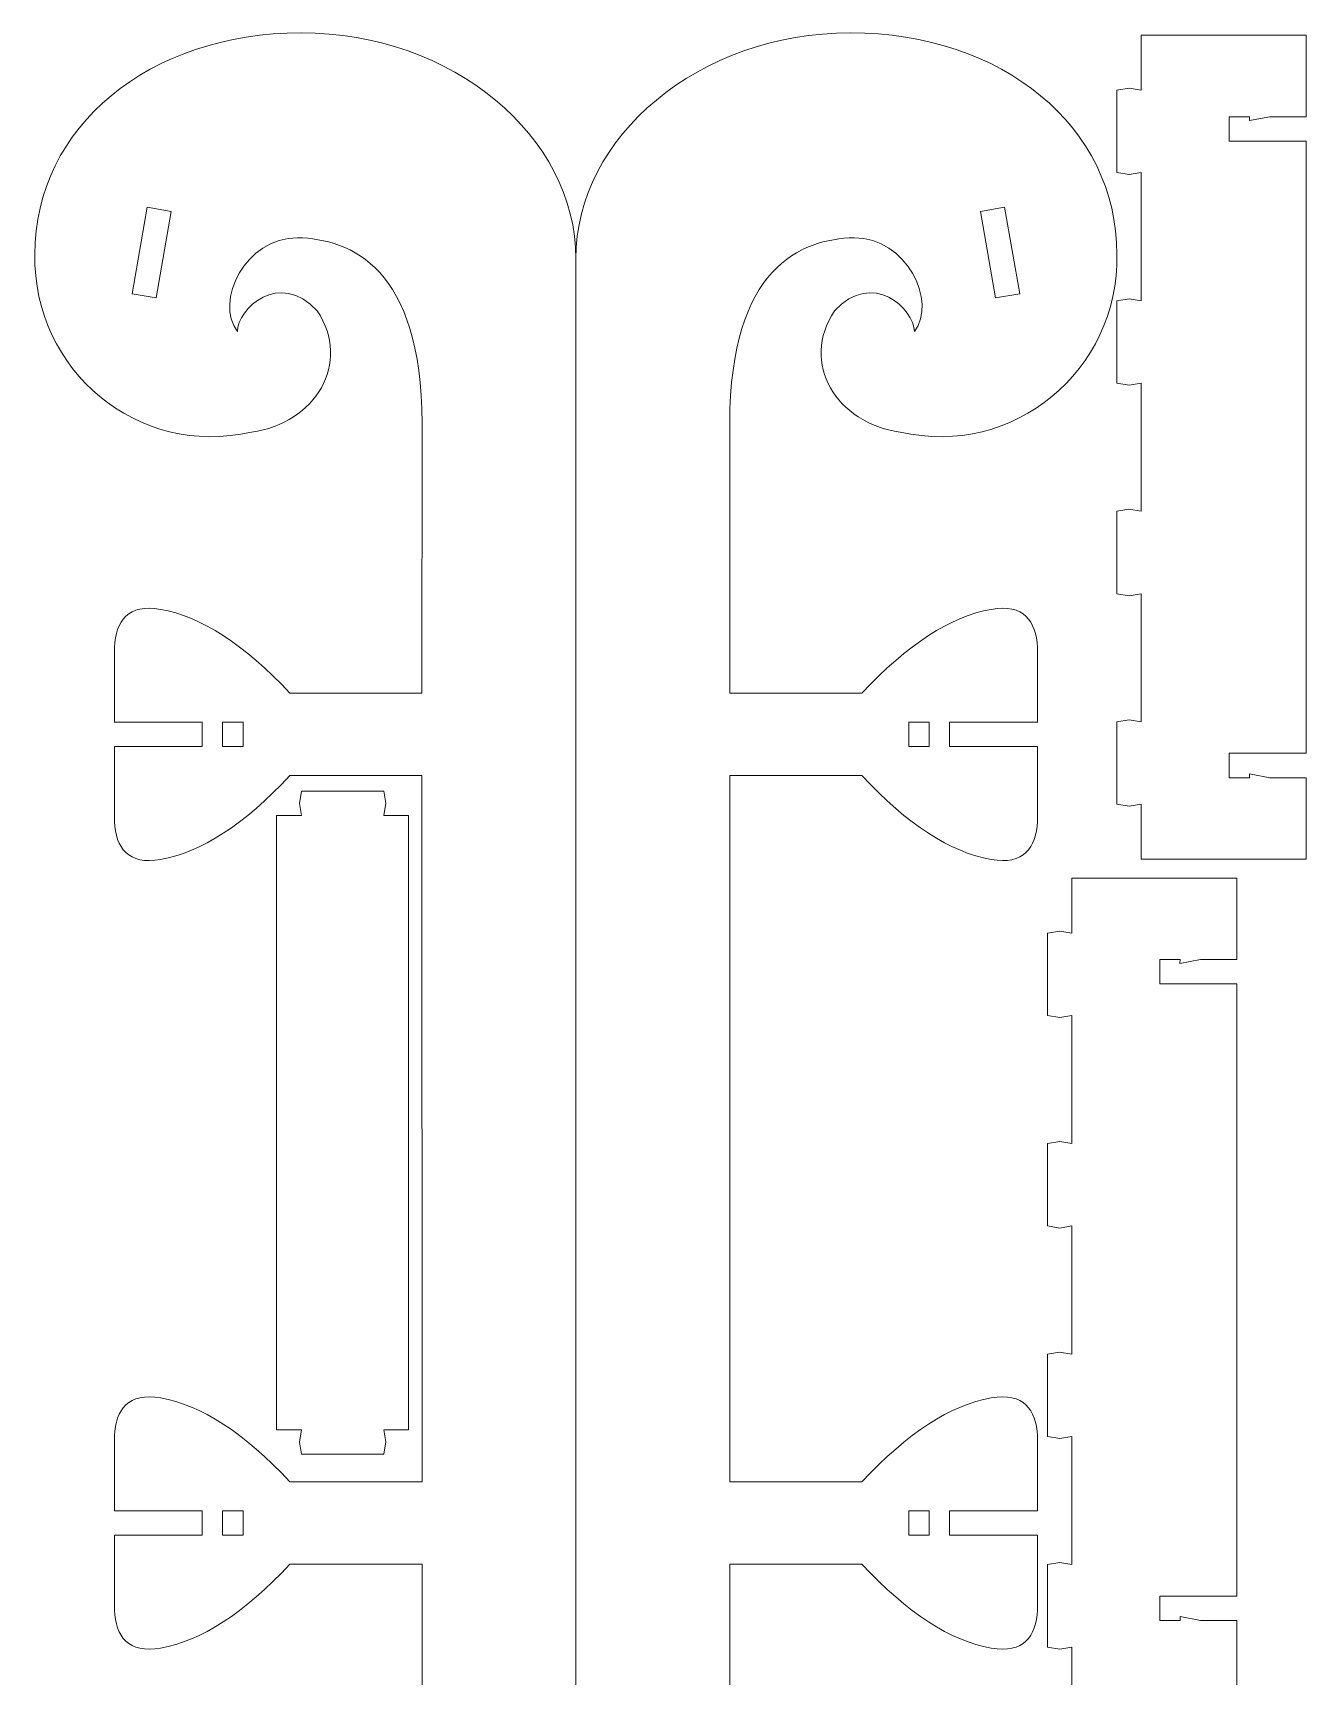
# Model space of a CAD drawing. Header units: centimetres. Extents: x -61 to 61, y -30 to 30.
# Drawn here: x -60.57 to -29.34, y -9.91 to 30.42 of the extents above; entities that cross this region are included whole.
import ezdxf

# ---------------------------------------------------------------- set-up
doc = ezdxf.new("R2010")
doc.units = ezdxf.units.CM
doc.header["$MEASUREMENT"] = 0
doc.layers.add('layer 1', color=7, linetype='Continuous')

msp = doc.modelspace()

# ---------------------------------------------------------------- linework, layer by layer
at = {"layer": 'layer 1', "color": 250, "lineweight": 9}
for points, knots in [([(-47.2529, 24.87456), (-47.2529, 24.87456), (-47.25288, -10.15437), (-47.25288, -10.15437), (-47.25288, -10.15437), (-47.24998, -10.82408), (-46.03245, -11.36727), (-45.36273, -11.36727), (-45.36273, -11.36727), (-44.69301, -11.36727), (-43.47601, -10.82408), (-43.4787, -10.15437), (-43.4787, -10.15437), (-43.4787, -10.15437), (-43.47918, -7.16028), (-43.47918, -7.16028), (-43.47918, -7.16028), (-43.47918, -7.16028), (-40.23955, -7.16028), (-40.23955, -7.16028), (-40.23955, -7.16028), (-39.1152, -8.36118), (-38.05721, -9.04713), (-37.06568, -9.21788), (-37.06568, -9.21788), (-36.2703, -9.35852), (-35.9664, -8.9336), (-35.93223, -8.28773), (-35.93223, -8.28773), (-35.93223, -8.28773), (-35.93223, -6.44933), (-35.93223, -6.44933), (-35.93223, -6.44933), (-35.93223, -6.44933), (-38.08848, -6.44933), (-38.08848, -6.44933), (-38.08848, -6.44933), (-38.08848, -6.44933), (-38.08848, -5.84933), (-38.08848, -5.84933), (-38.08848, -5.84933), (-38.08848, -5.84933), (-35.93223, -5.84933), (-35.93223, -5.84933), (-35.93223, -5.84933), (-35.93223, -5.84933), (-35.93223, -4.01095), (-35.93223, -4.01095), (-35.93223, -4.01095), (-35.9664, -3.36508), (-36.2703, -2.94017), (-37.06568, -3.0808), (-37.06568, -3.0808), (-38.05721, -3.25155), (-39.1152, -3.9375), (-40.23955, -5.1384), (-40.23955, -5.1384), (-40.23955, -5.1384), (-43.47931, -5.1384), (-43.47931, -5.1384), (-43.47931, -5.1384), (-43.47931, -5.1384), (-43.4783, 12.19057), (-43.4783, 12.19057), (-43.4783, 12.19057), (-43.4783, 12.19057), (-40.23955, 12.19057), (-40.23955, 12.19057), (-40.23955, 12.19057), (-39.1152, 10.98967), (-38.05721, 10.30372), (-37.06568, 10.13297), (-37.06568, 10.13297), (-36.2703, 9.99233), (-35.9664, 10.41725), (-35.93223, 11.06312), (-35.93223, 11.06312), (-35.93223, 11.06312), (-35.93223, 12.90152), (-35.93223, 12.90152), (-35.93223, 12.90152), (-35.93223, 12.90152), (-38.08848, 12.90152), (-38.08848, 12.90152), (-38.08848, 12.90152), (-38.08848, 12.90152), (-38.08848, 13.50152), (-38.08848, 13.50152), (-38.08848, 13.50152), (-38.08848, 13.50152), (-35.93223, 13.50152), (-35.93223, 13.50152), (-35.93223, 13.50152), (-35.93223, 13.50152), (-35.93223, 15.3399), (-35.93223, 15.3399), (-35.93223, 15.3399), (-35.9664, 15.98577), (-36.2703, 16.41068), (-37.06568, 16.27005), (-37.06568, 16.27005), (-38.05721, 16.0993), (-39.1152, 15.41335), (-40.23955, 14.21245), (-40.23955, 14.21245), (-40.23955, 14.21245), (-43.47843, 14.21245), (-43.47843, 14.21245), (-43.47843, 14.21245), (-43.47843, 14.21245), (-43.47918, 20.8407), (-43.47918, 20.8407), (-43.47918, 20.8407), (-43.46711, 24.66251), (-41.73848, 25.35723), (-40.4262, 25.39005), (-40.4262, 25.39005), (-39.14498, 25.3988), (-38.38241, 23.81833), (-38.95118, 23.08878), (-38.95118, 23.08878), (-38.95395, 23.6327), (-39.96928, 24.61453), (-40.91101, 23.5922), (-40.91101, 23.5922), (-41.75735, 22.32413), (-40.86621, 20.82641), (-39.29525, 20.62183), (-39.29525, 20.62183), (-36.51246, 19.9763), (-33.93393, 22.13323), (-33.98123, 24.979), (-33.98123, 24.979), (-33.98123, 28.11796), (-36.79353, 30.41666), (-40.51433, 30.41666), (-40.51433, 30.41666), (-44.23515, 30.41666), (-47.25261, 27.87093), (-47.2529, 24.87456), (-47.2529, 24.87456), (-47.25318, 27.87093), (-50.27065, 30.41666), (-53.99146, 30.41666), (-53.99146, 30.41666), (-57.71226, 30.41666), (-60.52456, 28.11796), (-60.52456, 24.979), (-60.52456, 24.979), (-60.57186, 22.13323), (-57.99333, 19.9763), (-55.21055, 20.62183), (-55.21055, 20.62183), (-53.63958, 20.82641), (-52.74845, 22.32413), (-53.59478, 23.5922), (-53.59478, 23.5922), (-54.53651, 24.61453), (-55.55185, 23.6327), (-55.55461, 23.08878), (-55.55461, 23.08878), (-56.12338, 23.81833), (-55.36081, 25.3988), (-54.0796, 25.39005), (-54.0796, 25.39005), (-52.76731, 25.35723), (-51.03868, 24.66251), (-51.02661, 20.8407), (-51.02661, 20.8407), (-51.02661, 20.8407), (-51.02736, 14.21245), (-51.02736, 14.21245), (-51.02736, 14.21245), (-51.02736, 14.21245), (-54.26625, 14.21245), (-54.26625, 14.21245), (-54.26625, 14.21245), (-55.3906, 15.41335), (-56.44858, 16.0993), (-57.44011, 16.27005), (-57.44011, 16.27005), (-58.2355, 16.41068), (-58.5394, 15.98577), (-58.57356, 15.3399), (-58.57356, 15.3399), (-58.57356, 15.3399), (-58.57356, 13.50152), (-58.57356, 13.50152), (-58.57356, 13.50152), (-58.57356, 13.50152), (-56.41731, 13.50152), (-56.41731, 13.50152), (-56.41731, 13.50152), (-56.41731, 13.50152), (-56.41731, 12.90152), (-56.41731, 12.90152), (-56.41731, 12.90152), (-56.41731, 12.90152), (-58.57356, 12.90152), (-58.57356, 12.90152), (-58.57356, 12.90152), (-58.57356, 12.90152), (-58.57356, 11.06312), (-58.57356, 11.06312), (-58.57356, 11.06312), (-58.5394, 10.41725), (-58.2355, 9.99233), (-57.44011, 10.13297), (-57.44011, 10.13297), (-56.44858, 10.30372), (-55.3906, 10.98967), (-54.26625, 12.19057), (-54.26625, 12.19057), (-54.26625, 12.19057), (-51.0275, 12.19057), (-51.0275, 12.19057), (-51.0275, 12.19057), (-51.0275, 12.19057), (-51.02648, -5.1384), (-51.02648, -5.1384), (-51.02648, -5.1384), (-51.02648, -5.1384), (-54.26625, -5.1384), (-54.26625, -5.1384), (-54.26625, -5.1384), (-55.3906, -3.9375), (-56.44858, -3.25155), (-57.44011, -3.0808), (-57.44011, -3.0808), (-58.2355, -2.94017), (-58.5394, -3.36508), (-58.57356, -4.01095), (-58.57356, -4.01095), (-58.57356, -4.01095), (-58.57356, -5.84933), (-58.57356, -5.84933), (-58.57356, -5.84933), (-58.57356, -5.84933), (-56.41731, -5.84933), (-56.41731, -5.84933), (-56.41731, -5.84933), (-56.41731, -5.84933), (-56.41731, -6.44933), (-56.41731, -6.44933), (-56.41731, -6.44933), (-56.41731, -6.44933), (-58.57356, -6.44933), (-58.57356, -6.44933), (-58.57356, -6.44933), (-58.57356, -6.44933), (-58.57356, -8.28773), (-58.57356, -8.28773), (-58.57356, -8.28773), (-58.5394, -8.9336), (-58.2355, -9.35852), (-57.44011, -9.21788), (-57.44011, -9.21788), (-56.44858, -9.04713), (-55.3906, -8.36118), (-54.26625, -7.16028), (-54.26625, -7.16028), (-54.26625, -7.16028), (-51.02661, -7.16028), (-51.02661, -7.16028), (-51.02661, -7.16028), (-51.02661, -7.16028), (-51.0271, -10.15437), (-51.0271, -10.15437), (-51.0271, -10.15437), (-51.02978, -10.82408), (-49.81278, -11.36727), (-49.14306, -11.36727), (-49.14306, -11.36727), (-48.47335, -11.36727), (-47.25581, -10.82408), (-47.25291, -10.15437)], [0, 0, 0, 0, 0.01428571, 0.01428571, 0.01428571, 0.01428571, 0.02857143, 0.02857143, 0.02857143, 0.02857143, 0.04285714, 0.04285714, 0.04285714, 0.04285714, 0.05714286, 0.05714286, 0.05714286, 0.05714286, 0.07142857, 0.07142857, 0.07142857, 0.07142857, 0.08571429, 0.08571429, 0.08571429, 0.08571429, 0.1, 0.1, 0.1, 0.1, 0.11428571, 0.11428571, 0.11428571, 0.11428571, 0.12857143, 0.12857143, 0.12857143, 0.12857143, 0.14285714, 0.14285714, 0.14285714, 0.14285714, 0.15714286, 0.15714286, 0.15714286, 0.15714286, 0.17142857, 0.17142857, 0.17142857, 0.17142857, 0.18571429, 0.18571429, 0.18571429, 0.18571429, 0.2, 0.2, 0.2, 0.2, 0.21428571, 0.21428571, 0.21428571, 0.21428571, 0.22857143, 0.22857143, 0.22857143, 0.22857143, 0.24285714, 0.24285714, 0.24285714, 0.24285714, 0.25714286, 0.25714286, 0.25714286, 0.25714286, 0.27142857, 0.27142857, 0.27142857, 0.27142857, 0.28571429, 0.28571429, 0.28571429, 0.28571429, 0.3, 0.3, 0.3, 0.3, 0.31428571, 0.31428571, 0.31428571, 0.31428571, 0.32857143, 0.32857143, 0.32857143, 0.32857143, 0.34285714, 0.34285714, 0.34285714, 0.34285714, 0.35714286, 0.35714286, 0.35714286, 0.35714286, 0.37142857, 0.37142857, 0.37142857, 0.37142857, 0.38571429, 0.38571429, 0.38571429, 0.38571429, 0.4, 0.4, 0.4, 0.4, 0.41428571, 0.41428571, 0.41428571, 0.41428571, 0.42857143, 0.42857143, 0.42857143, 0.42857143, 0.44285714, 0.44285714, 0.44285714, 0.44285714, 0.45714286, 0.45714286, 0.45714286, 0.45714286, 0.47142857, 0.47142857, 0.47142857, 0.47142857, 0.48571429, 0.48571429, 0.48571429, 0.48571429, 0.5, 0.5, 0.5, 0.5, 0.51428571, 0.51428571, 0.51428571, 0.51428571, 0.52857143, 0.52857143, 0.52857143, 0.52857143, 0.54285714, 0.54285714, 0.54285714, 0.54285714, 0.55714286, 0.55714286, 0.55714286, 0.55714286, 0.57142857, 0.57142857, 0.57142857, 0.57142857, 0.58571429, 0.58571429, 0.58571429, 0.58571429, 0.6, 0.6, 0.6, 0.6, 0.61428571, 0.61428571, 0.61428571, 0.61428571, 0.62857143, 0.62857143, 0.62857143, 0.62857143, 0.64285714, 0.64285714, 0.64285714, 0.64285714, 0.65714286, 0.65714286, 0.65714286, 0.65714286, 0.67142857, 0.67142857, 0.67142857, 0.67142857, 0.68571429, 0.68571429, 0.68571429, 0.68571429, 0.7, 0.7, 0.7, 0.7, 0.71428571, 0.71428571, 0.71428571, 0.71428571, 0.72857143, 0.72857143, 0.72857143, 0.72857143, 0.74285714, 0.74285714, 0.74285714, 0.74285714, 0.75714286, 0.75714286, 0.75714286, 0.75714286, 0.77142857, 0.77142857, 0.77142857, 0.77142857, 0.78571429, 0.78571429, 0.78571429, 0.78571429, 0.8, 0.8, 0.8, 0.8, 0.81428571, 0.81428571, 0.81428571, 0.81428571, 0.82857143, 0.82857143, 0.82857143, 0.82857143, 0.84285714, 0.84285714, 0.84285714, 0.84285714, 0.85714286, 0.85714286, 0.85714286, 0.85714286, 0.87142857, 0.87142857, 0.87142857, 0.87142857, 0.88571429, 0.88571429, 0.88571429, 0.88571429, 0.9, 0.9, 0.9, 0.9, 0.91428571, 0.91428571, 0.91428571, 0.91428571, 0.92857143, 0.92857143, 0.92857143, 0.92857143, 0.94285714, 0.94285714, 0.94285714, 0.94285714, 0.95714286, 0.95714286, 0.95714286, 0.95714286, 0.97142857, 0.97142857, 0.97142857, 0.97142857, 1, 1, 1, 1]), ([(-57.7676, 26.13838), (-57.7676, 26.13838), (-58.13871, 24.01433), (-58.13871, 24.01433), (-58.13871, 24.01433), (-58.13871, 24.01433), (-57.5477, 23.91086), (-57.5477, 23.91086), (-57.5477, 23.91086), (-57.5477, 23.91086), (-57.17658, 26.03495), (-57.17658, 26.03495), (-57.17658, 26.03495), (-57.17658, 26.03495), (-57.7676, 26.13838), (-57.7676, 26.13838)], [0, 0, 0, 0, 0.2, 0.2, 0.2, 0.2, 0.4, 0.4, 0.4, 0.4, 0.6, 0.6, 0.6, 0.6, 1, 1, 1, 1]), ([(-36.7382, 26.13838), (-36.7382, 26.13838), (-36.36708, 24.01433), (-36.36708, 24.01433), (-36.36708, 24.01433), (-36.36708, 24.01433), (-36.9581, 23.91086), (-36.9581, 23.91086), (-36.9581, 23.91086), (-36.9581, 23.91086), (-37.32921, 26.03495), (-37.32921, 26.03495), (-37.32921, 26.03495), (-37.32921, 26.03495), (-36.7382, 26.13838), (-36.7382, 26.13838)], [0, 0, 0, 0, 0.2, 0.2, 0.2, 0.2, 0.4, 0.4, 0.4, 0.4, 0.6, 0.6, 0.6, 0.6, 1, 1, 1, 1]), ([(-55.41733, 13.50152), (-55.41733, 13.50152), (-55.41733, 12.90152), (-55.41733, 12.90152), (-55.41733, 12.90152), (-55.41733, 12.90152), (-55.91733, 12.90152), (-55.91733, 12.90152), (-55.91733, 12.90152), (-55.91733, 12.90152), (-55.91733, 13.50152), (-55.91733, 13.50152), (-55.91733, 13.50152), (-55.91733, 13.50152), (-55.41733, 13.50152), (-55.41733, 13.50152)], [0, 0, 0, 0, 0.2, 0.2, 0.2, 0.2, 0.4, 0.4, 0.4, 0.4, 0.6, 0.6, 0.6, 0.6, 1, 1, 1, 1]), ([(-39.08846, 13.50152), (-39.08846, 13.50152), (-39.08846, 12.90152), (-39.08846, 12.90152), (-39.08846, 12.90152), (-39.08846, 12.90152), (-38.58846, 12.90152), (-38.58846, 12.90152), (-38.58846, 12.90152), (-38.58846, 12.90152), (-38.58846, 13.50152), (-38.58846, 13.50152), (-38.58846, 13.50152), (-38.58846, 13.50152), (-39.08846, 13.50152), (-39.08846, 13.50152)], [0, 0, 0, 0, 0.2, 0.2, 0.2, 0.2, 0.4, 0.4, 0.4, 0.4, 0.6, 0.6, 0.6, 0.6, 1, 1, 1, 1]), ([(-51.35796, -3.86369), (-51.35796, -3.86369), (-51.9644, -3.86369), (-51.9644, -3.86369), (-51.9644, -3.86369), (-51.9644, -3.86369), (-51.9144, -4.16011), (-51.9144, -4.16011), (-51.9144, -4.16011), (-51.9144, -4.16011), (-51.9644, -4.46367), (-51.9644, -4.46367), (-51.9644, -4.46367), (-51.9644, -4.46367), (-53.98588, -4.46367), (-53.98588, -4.46367), (-53.98588, -4.46367), (-53.98588, -4.46367), (-54.03588, -4.1624), (-54.03588, -4.1624), (-54.03588, -4.1624), (-54.03588, -4.1624), (-53.98588, -3.86369), (-53.98588, -3.86369), (-53.98588, -3.86369), (-53.98588, -3.86369), (-54.59233, -3.86369), (-54.59233, -3.86369), (-54.59233, -3.86369), (-54.59233, -3.86369), (-54.59233, 11.20828), (-54.59233, 11.20828), (-54.59233, 11.20828), (-54.59233, 11.20828), (-53.98588, 11.20828), (-53.98588, 11.20828), (-53.98588, 11.20828), (-53.98588, 11.20828), (-54.03588, 11.50477), (-54.03588, 11.50477), (-54.03588, 11.50477), (-54.03588, 11.50477), (-53.98588, 11.80833), (-53.98588, 11.80833), (-53.98588, 11.80833), (-53.98588, 11.80833), (-51.9644, 11.80833), (-51.9644, 11.80833), (-51.9644, 11.80833), (-51.9644, 11.80833), (-51.9144, 11.51164), (-51.9144, 11.51164), (-51.9144, 11.51164), (-51.9144, 11.51164), (-51.9644, 11.20828), (-51.9644, 11.20828), (-51.9644, 11.20828), (-51.9644, 11.20828), (-51.35796, 11.20828), (-51.35796, 11.20828), (-51.35796, 11.20828), (-51.35796, 11.20828), (-51.35796, -3.86369), (-51.35796, -3.86369)], [0, 0, 0, 0, 0.05882353, 0.05882353, 0.05882353, 0.05882353, 0.11764706, 0.11764706, 0.11764706, 0.11764706, 0.17647059, 0.17647059, 0.17647059, 0.17647059, 0.23529412, 0.23529412, 0.23529412, 0.23529412, 0.29411765, 0.29411765, 0.29411765, 0.29411765, 0.35294118, 0.35294118, 0.35294118, 0.35294118, 0.41176471, 0.41176471, 0.41176471, 0.41176471, 0.47058824, 0.47058824, 0.47058824, 0.47058824, 0.52941176, 0.52941176, 0.52941176, 0.52941176, 0.58823529, 0.58823529, 0.58823529, 0.58823529, 0.64705882, 0.64705882, 0.64705882, 0.64705882, 0.70588235, 0.70588235, 0.70588235, 0.70588235, 0.76470588, 0.76470588, 0.76470588, 0.76470588, 0.82352941, 0.82352941, 0.82352941, 0.82352941, 0.88235294, 0.88235294, 0.88235294, 0.88235294, 1, 1, 1, 1]), ([(-55.41731, -5.84933), (-55.41731, -5.84933), (-55.41731, -6.44933), (-55.41731, -6.44933), (-55.41731, -6.44933), (-55.41731, -6.44933), (-55.91731, -6.44933), (-55.91731, -6.44933), (-55.91731, -6.44933), (-55.91731, -6.44933), (-55.91731, -5.84933), (-55.91731, -5.84933), (-55.91731, -5.84933), (-55.91731, -5.84933), (-55.41731, -5.84933), (-55.41731, -5.84933)], [0, 0, 0, 0, 0.2, 0.2, 0.2, 0.2, 0.4, 0.4, 0.4, 0.4, 0.6, 0.6, 0.6, 0.6, 1, 1, 1, 1]), ([(-39.08848, -5.84933), (-39.08848, -5.84933), (-39.08848, -6.44933), (-39.08848, -6.44933), (-39.08848, -6.44933), (-39.08848, -6.44933), (-38.58848, -6.44933), (-38.58848, -6.44933), (-38.58848, -6.44933), (-38.58848, -6.44933), (-38.58848, -5.84933), (-38.58848, -5.84933), (-38.58848, -5.84933), (-38.58848, -5.84933), (-39.08848, -5.84933), (-39.08848, -5.84933)], [0, 0, 0, 0, 0.2, 0.2, 0.2, 0.2, 0.4, 0.4, 0.4, 0.4, 0.6, 0.6, 0.6, 0.6, 1, 1, 1, 1])]:
    msp.add_open_spline(points, degree=3, knots=knots, dxfattribs=at)
at = {"layer": 'layer 1', "color": 242, "lineweight": 9}
for points in [[(-29.34129, 10.14166), (-29.34129, 10.14166), (-29.34129, 12.13814), (-29.34129, 12.13814), (-29.34129, 12.13814), (-29.34129, 12.13814), (-30.22818, 12.13814), (-30.22818, 12.13814), (-30.22818, 12.13814), (-30.22818, 12.13814), (-30.7283, 12.23814), (-30.7283, 12.23814), (-30.7283, 12.23814), (-30.7283, 12.23814), (-30.72816, 12.13814), (-30.72816, 12.13814), (-30.72816, 12.13814), (-30.72816, 12.13814), (-31.22814, 12.13814), (-31.22814, 12.13814), (-31.22814, 12.13814), (-31.22814, 12.13814), (-31.22814, 12.73812), (-31.22814, 12.73812), (-31.22814, 12.73812), (-31.22814, 12.73812), (-29.34129, 12.73812), (-29.34129, 12.73812), (-29.34129, 12.73812), (-29.34129, 12.73812), (-29.34129, 27.76003), (-29.34129, 27.76003), (-29.34129, 27.76003), (-29.34129, 27.76003), (-31.22814, 27.76003), (-31.22814, 27.76003), (-31.22814, 27.76003), (-31.22814, 27.76003), (-31.22814, 28.36001), (-31.22814, 28.36001), (-31.22814, 28.36001), (-31.22814, 28.36001), (-30.72816, 28.36001), (-30.72816, 28.36001), (-30.72816, 28.36001), (-30.72816, 28.36001), (-30.73288, 28.26459), (-30.73288, 28.26459), (-30.73288, 28.26459), (-30.73288, 28.26459), (-30.22811, 28.36001), (-30.22811, 28.36001), (-30.22811, 28.36001), (-30.22811, 28.36001), (-29.34129, 28.36001), (-29.34129, 28.36001), (-29.34129, 28.36001), (-29.34129, 28.36001), (-29.34129, 30.35649), (-29.34129, 30.35649), (-29.34129, 30.35649), (-29.34129, 30.35649), (-33.38425, 30.35649), (-33.38425, 30.35649), (-33.38425, 30.35649), (-33.38425, 30.35649), (-33.38425, 29.0089), (-33.38425, 29.0089), (-33.38425, 29.0089), (-33.38425, 29.0089), (-33.68303, 29.0589), (-33.68303, 29.0589), (-33.68303, 29.0589), (-33.68303, 29.0589), (-33.98423, 29.0089), (-33.98423, 29.0089), (-33.98423, 29.0089), (-33.98423, 29.0089), (-33.98423, 26.98742), (-33.98423, 26.98742), (-33.98423, 26.98742), (-33.98423, 26.98742), (-33.68303, 26.93742), (-33.68303, 26.93742), (-33.68303, 26.93742), (-33.68303, 26.93742), (-33.38425, 26.98742), (-33.38425, 26.98742), (-33.38425, 26.98742), (-33.38425, 26.98742), (-33.38425, 23.84287), (-33.38425, 23.84287), (-33.38425, 23.84287), (-33.38425, 23.84287), (-33.68303, 23.89287), (-33.68303, 23.89287), (-33.68303, 23.89287), (-33.68303, 23.89287), (-33.98423, 23.84287), (-33.98423, 23.84287), (-33.98423, 23.84287), (-33.98423, 23.84287), (-33.98423, 21.82139), (-33.98423, 21.82139), (-33.98423, 21.82139), (-33.98423, 21.82139), (-33.68303, 21.77139), (-33.68303, 21.77139), (-33.68303, 21.77139), (-33.68303, 21.77139), (-33.38425, 21.82139), (-33.38425, 21.82139), (-33.38425, 21.82139), (-33.38425, 21.82139), (-33.38425, 18.67683), (-33.38425, 18.67683), (-33.38425, 18.67683), (-33.38425, 18.67683), (-33.68754, 18.72683), (-33.68754, 18.72683), (-33.68754, 18.72683), (-33.68754, 18.72683), (-33.98423, 18.67683), (-33.98423, 18.67683), (-33.98423, 18.67683), (-33.98423, 18.67683), (-33.98423, 16.65535), (-33.98423, 16.65535), (-33.98423, 16.65535), (-33.98423, 16.65535), (-33.68303, 16.60535), (-33.68303, 16.60535), (-33.68303, 16.60535), (-33.68303, 16.60535), (-33.38425, 16.65535), (-33.38425, 16.65535), (-33.38425, 16.65535), (-33.38425, 16.65535), (-33.38425, 13.5108), (-33.38425, 13.5108), (-33.38425, 13.5108), (-33.38425, 13.5108), (-33.68303, 13.5608), (-33.68303, 13.5608), (-33.68303, 13.5608), (-33.68303, 13.5608), (-33.98423, 13.5108), (-33.98423, 13.5108), (-33.98423, 13.5108), (-33.98423, 13.5108), (-33.98423, 11.48932), (-33.98423, 11.48932), (-33.98423, 11.48932), (-33.98423, 11.48932), (-33.68074, 11.43932), (-33.68074, 11.43932), (-33.68074, 11.43932), (-33.68074, 11.43932), (-33.38425, 11.48932), (-33.38425, 11.48932), (-33.38425, 11.48932), (-33.38425, 11.48932), (-33.38425, 10.14166), (-33.38425, 10.14166), (-33.38425, 10.14166), (-33.38425, 10.14166), (-29.34129, 10.14166), (-29.34129, 10.14166)], [(-31.04436, -10.54032), (-31.04436, -10.54032), (-31.04436, -8.54384), (-31.04436, -8.54384), (-31.04436, -8.54384), (-31.04436, -8.54384), (-31.93125, -8.54384), (-31.93125, -8.54384), (-31.93125, -8.54384), (-31.93125, -8.54384), (-32.43136, -8.44384), (-32.43136, -8.44384), (-32.43136, -8.44384), (-32.43136, -8.44384), (-32.43123, -8.54384), (-32.43123, -8.54384), (-32.43123, -8.54384), (-32.43123, -8.54384), (-32.93121, -8.54384), (-32.93121, -8.54384), (-32.93121, -8.54384), (-32.93121, -8.54384), (-32.93121, -7.94386), (-32.93121, -7.94386), (-32.93121, -7.94386), (-32.93121, -7.94386), (-31.04436, -7.94386), (-31.04436, -7.94386), (-31.04436, -7.94386), (-31.04436, -7.94386), (-31.04436, 7.07805), (-31.04436, 7.07805), (-31.04436, 7.07805), (-31.04436, 7.07805), (-32.93121, 7.07805), (-32.93121, 7.07805), (-32.93121, 7.07805), (-32.93121, 7.07805), (-32.93121, 7.67802), (-32.93121, 7.67802), (-32.93121, 7.67802), (-32.93121, 7.67802), (-32.43123, 7.67802), (-32.43123, 7.67802), (-32.43123, 7.67802), (-32.43123, 7.67802), (-32.43594, 7.58261), (-32.43594, 7.58261), (-32.43594, 7.58261), (-32.43594, 7.58261), (-31.93118, 7.67802), (-31.93118, 7.67802), (-31.93118, 7.67802), (-31.93118, 7.67802), (-31.04436, 7.67802), (-31.04436, 7.67802), (-31.04436, 7.67802), (-31.04436, 7.67802), (-31.04436, 9.67451), (-31.04436, 9.67451), (-31.04436, 9.67451), (-31.04436, 9.67451), (-35.08732, 9.67451), (-35.08732, 9.67451), (-35.08732, 9.67451), (-35.08732, 9.67451), (-35.08732, 8.32692), (-35.08732, 8.32692), (-35.08732, 8.32692), (-35.08732, 8.32692), (-35.3861, 8.37692), (-35.3861, 8.37692), (-35.3861, 8.37692), (-35.3861, 8.37692), (-35.6873, 8.32692), (-35.6873, 8.32692), (-35.6873, 8.32692), (-35.6873, 8.32692), (-35.6873, 6.30544), (-35.6873, 6.30544), (-35.6873, 6.30544), (-35.6873, 6.30544), (-35.3861, 6.25544), (-35.3861, 6.25544), (-35.3861, 6.25544), (-35.3861, 6.25544), (-35.08732, 6.30544), (-35.08732, 6.30544), (-35.08732, 6.30544), (-35.08732, 6.30544), (-35.08732, 3.16089), (-35.08732, 3.16089), (-35.08732, 3.16089), (-35.08732, 3.16089), (-35.3861, 3.21088), (-35.3861, 3.21088), (-35.3861, 3.21088), (-35.3861, 3.21088), (-35.6873, 3.16089), (-35.6873, 3.16089), (-35.6873, 3.16089), (-35.6873, 3.16089), (-35.6873, 1.1394), (-35.6873, 1.1394), (-35.6873, 1.1394), (-35.6873, 1.1394), (-35.3861, 1.0894), (-35.3861, 1.0894), (-35.3861, 1.0894), (-35.3861, 1.0894), (-35.08732, 1.1394), (-35.08732, 1.1394), (-35.08732, 1.1394), (-35.08732, 1.1394), (-35.08732, -2.00515), (-35.08732, -2.00515), (-35.08732, -2.00515), (-35.08732, -2.00515), (-35.39061, -1.95515), (-35.39061, -1.95515), (-35.39061, -1.95515), (-35.39061, -1.95515), (-35.6873, -2.00515), (-35.6873, -2.00515), (-35.6873, -2.00515), (-35.6873, -2.00515), (-35.6873, -4.02663), (-35.6873, -4.02663), (-35.6873, -4.02663), (-35.6873, -4.02663), (-35.3861, -4.07663), (-35.3861, -4.07663), (-35.3861, -4.07663), (-35.3861, -4.07663), (-35.08732, -4.02663), (-35.08732, -4.02663), (-35.08732, -4.02663), (-35.08732, -4.02663), (-35.08732, -7.17118), (-35.08732, -7.17118), (-35.08732, -7.17118), (-35.08732, -7.17118), (-35.3861, -7.12119), (-35.3861, -7.12119), (-35.3861, -7.12119), (-35.3861, -7.12119), (-35.6873, -7.17118), (-35.6873, -7.17118), (-35.6873, -7.17118), (-35.6873, -7.17118), (-35.6873, -9.19267), (-35.6873, -9.19267), (-35.6873, -9.19267), (-35.6873, -9.19267), (-35.38381, -9.24267), (-35.38381, -9.24267), (-35.38381, -9.24267), (-35.38381, -9.24267), (-35.08732, -9.19267), (-35.08732, -9.19267), (-35.08732, -9.19267), (-35.08732, -9.19267), (-35.08732, -10.54032), (-35.08732, -10.54032), (-35.08732, -10.54032), (-35.08732, -10.54032), (-31.04436, -10.54032), (-31.04436, -10.54032)]]:
    msp.add_open_spline(points, degree=3, knots=[0, 0, 0, 0, 0.02325581, 0.02325581, 0.02325581, 0.02325581, 0.04651163, 0.04651163, 0.04651163, 0.04651163, 0.06976744, 0.06976744, 0.06976744, 0.06976744, 0.09302326, 0.09302326, 0.09302326, 0.09302326, 0.11627907, 0.11627907, 0.11627907, 0.11627907, 0.13953488, 0.13953488, 0.13953488, 0.13953488, 0.1627907, 0.1627907, 0.1627907, 0.1627907, 0.18604651, 0.18604651, 0.18604651, 0.18604651, 0.20930233, 0.20930233, 0.20930233, 0.20930233, 0.23255814, 0.23255814, 0.23255814, 0.23255814, 0.25581395, 0.25581395, 0.25581395, 0.25581395, 0.27906977, 0.27906977, 0.27906977, 0.27906977, 0.30232558, 0.30232558, 0.30232558, 0.30232558, 0.3255814, 0.3255814, 0.3255814, 0.3255814, 0.34883721, 0.34883721, 0.34883721, 0.34883721, 0.37209302, 0.37209302, 0.37209302, 0.37209302, 0.39534884, 0.39534884, 0.39534884, 0.39534884, 0.41860465, 0.41860465, 0.41860465, 0.41860465, 0.44186047, 0.44186047, 0.44186047, 0.44186047, 0.46511628, 0.46511628, 0.46511628, 0.46511628, 0.48837209, 0.48837209, 0.48837209, 0.48837209, 0.51162791, 0.51162791, 0.51162791, 0.51162791, 0.53488372, 0.53488372, 0.53488372, 0.53488372, 0.55813953, 0.55813953, 0.55813953, 0.55813953, 0.58139535, 0.58139535, 0.58139535, 0.58139535, 0.60465116, 0.60465116, 0.60465116, 0.60465116, 0.62790698, 0.62790698, 0.62790698, 0.62790698, 0.65116279, 0.65116279, 0.65116279, 0.65116279, 0.6744186, 0.6744186, 0.6744186, 0.6744186, 0.69767442, 0.69767442, 0.69767442, 0.69767442, 0.72093023, 0.72093023, 0.72093023, 0.72093023, 0.74418605, 0.74418605, 0.74418605, 0.74418605, 0.76744186, 0.76744186, 0.76744186, 0.76744186, 0.79069767, 0.79069767, 0.79069767, 0.79069767, 0.81395349, 0.81395349, 0.81395349, 0.81395349, 0.8372093, 0.8372093, 0.8372093, 0.8372093, 0.86046512, 0.86046512, 0.86046512, 0.86046512, 0.88372093, 0.88372093, 0.88372093, 0.88372093, 0.90697674, 0.90697674, 0.90697674, 0.90697674, 0.93023256, 0.93023256, 0.93023256, 0.93023256, 0.95348837, 0.95348837, 0.95348837, 0.95348837, 1, 1, 1, 1], dxfattribs=at)

doc.saveas('drawing.dxf')
